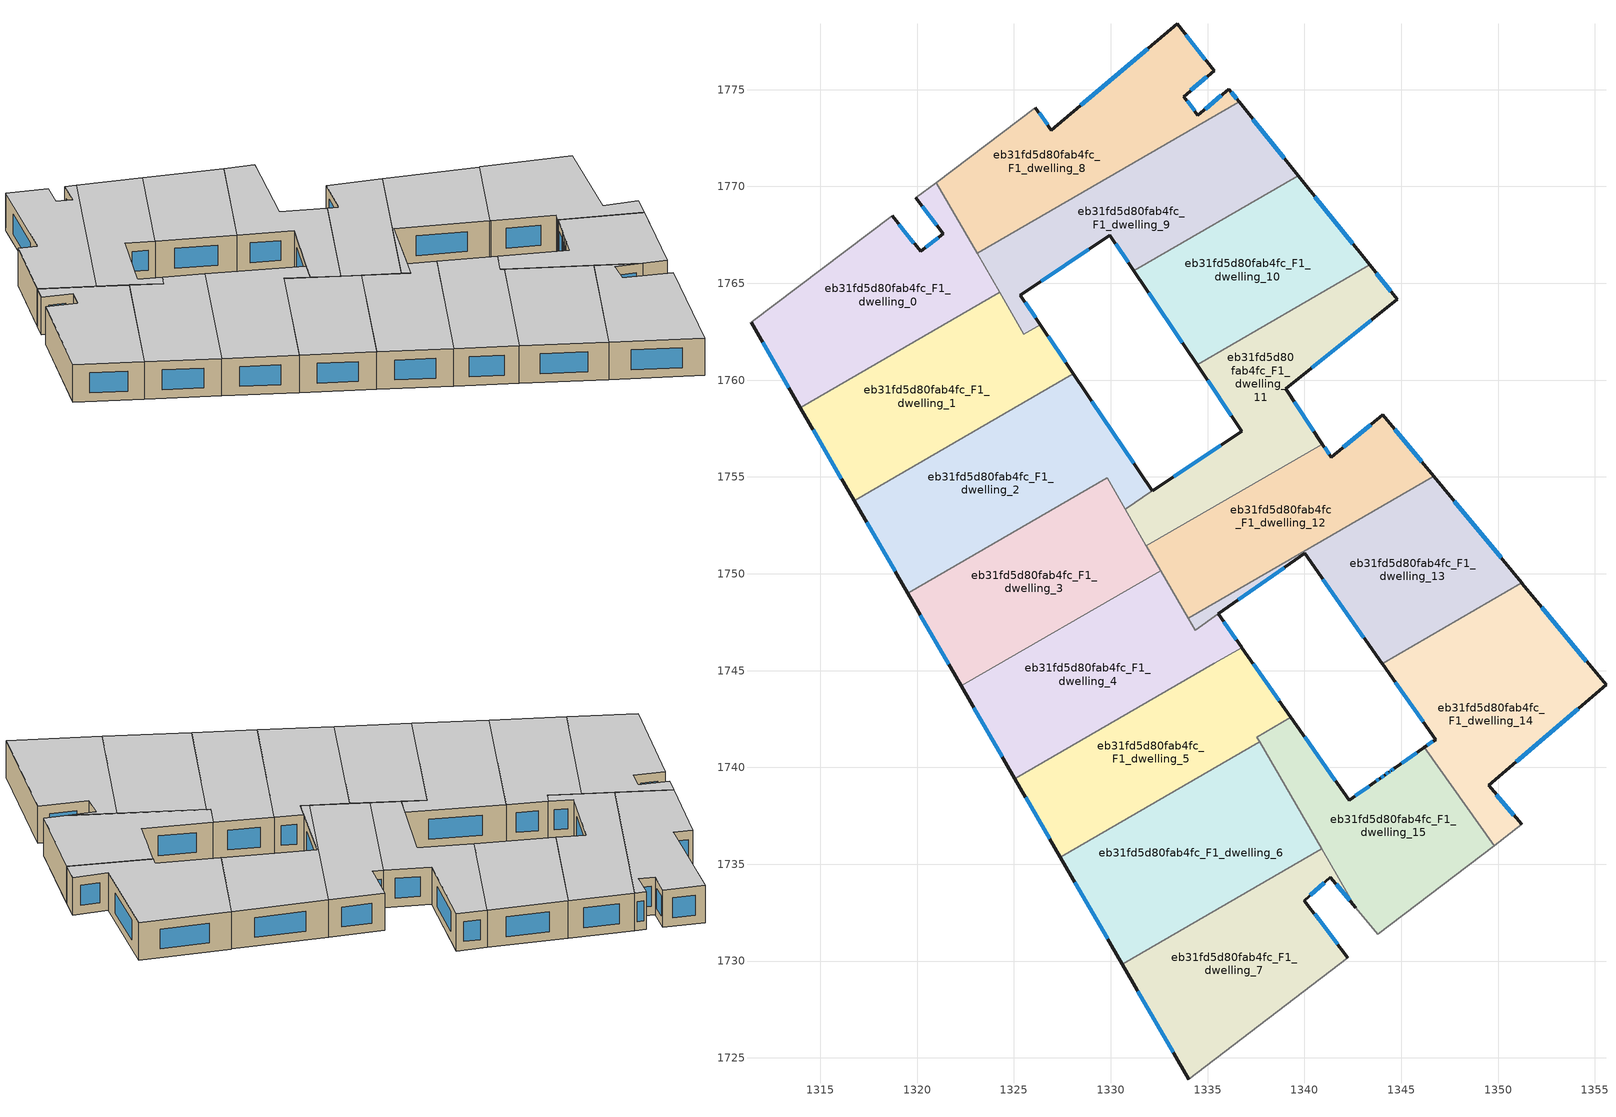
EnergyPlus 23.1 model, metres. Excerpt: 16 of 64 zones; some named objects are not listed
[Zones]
eb31fd5d80fab4fc_F1_dwelling_0
 floor to eb31fd5d80fab4fc_F0_dwelling_0 (EU_floor_Construction): 1320.98,1770.2 1324.27,1764.53 1313.98,1758.57 1311.42,1762.98 1318.72,1768.49 1320.18,1766.64 1321.36,1767.56 1319.93,1769.41 z3
 wall outside (EU_wall_Construction): 1319.93,1769.41 1321.36,1767.56 1320.18,1766.64 1318.72,1768.49 / 1311.42,1762.98 1313.98,1758.57 z3:6
 wall adiabatic (EU_wall_Construction): 1318.72,1768.49 1311.42,1762.98 / 1320.98,1770.2 1319.93,1769.41 z3:6
 wall to eb31fd5d80fab4fc_F1_dwelling_1 (EU_wall_Construction): 1313.98,1758.57 1324.27,1764.53 z3:6
 wall to eb31fd5d80fab4fc_F1_dwelling_8 (EU_wall_Construction): 1323.1,1766.54 1320.98,1770.2 z3:6
 wall to eb31fd5d80fab4fc_F1_dwelling_9 (EU_wall_Construction): 1324.27,1764.53 1323.1,1766.54 z3:6
 window (EU_Window_Construction): 1319.84,1767.08 1319.06,1768.06 / 1321.09,1767.35 1320.46,1766.86 / 1320.27,1768.97 1321.03,1767.99 / 1312.02,1761.95 1313.38,1759.61 z3.7:5.3
 ceiling to eb31fd5d80fab4fc_F2_dwelling_0 (EU_floor_Construction): 1324.27,1764.53 1320.98,1770.2 1319.93,1769.41 1321.36,1767.56 1320.18,1766.64 1318.72,1768.49 1311.42,1762.98 1313.98,1758.57 z6
eb31fd5d80fab4fc_F1_dwelling_1
 floor to eb31fd5d80fab4fc_F0_dwelling_1 (EU_floor_Construction): 1326.37,1762.87 1328.07,1760.34 1316.75,1753.78 1313.98,1758.57 1324.27,1764.53 1325.51,1762.37 z3
 wall outside (EU_wall_Construction): 1328.07,1760.34 1326.37,1762.87 / 1313.98,1758.57 1316.75,1753.78 z3:6
 wall to eb31fd5d80fab4fc_F1_dwelling_2 (EU_wall_Construction): 1316.75,1753.78 1328.07,1760.34 z3:6
 wall to eb31fd5d80fab4fc_F1_dwelling_9 (EU_wall_Construction): 1326.37,1762.87 1325.51,1762.37 1324.27,1764.53 z3:6
 window (EU_Window_Construction): 1327.67,1760.93 1326.77,1762.27 / 1314.63,1757.45 1316.1,1754.91 z3.7:5.3
 ceiling to eb31fd5d80fab4fc_F2_dwelling_1 (EU_floor_Construction): 1328.07,1760.34 1326.37,1762.87 1325.51,1762.37 1324.27,1764.53 1313.98,1758.57 1316.75,1753.78 z6
eb31fd5d80fab4fc_F1_dwelling_10
 floor to eb31fd5d80fab4fc_F0_dwelling_10 (EU_floor_Construction): 1339.67,1770.56 1343.38,1765.95 1334.47,1760.79 1331.19,1765.66 z3
 wall outside (EU_wall_Construction): 1343.38,1765.95 1339.67,1770.56 / 1331.19,1765.66 1334.47,1760.79 z3:6
 wall to eb31fd5d80fab4fc_F1_dwelling_9 (EU_wall_Construction): 1339.67,1770.56 1331.19,1765.66 z3:6
 wall to eb31fd5d80fab4fc_F1_dwelling_11 (EU_wall_Construction): 1334.47,1760.79 1343.38,1765.95 z3:6
 window (EU_Window_Construction): 1342.51,1767.03 1340.54,1769.48 / 1331.96,1764.51 1333.7,1761.93 z3.7:5.3
 ceiling to eb31fd5d80fab4fc_F2_dwelling_10 (EU_floor_Construction): 1343.38,1765.95 1339.67,1770.56 1331.19,1765.66 1334.47,1760.79 z6
eb31fd5d80fab4fc_F1_dwelling_11
 floor to eb31fd5d80fab4fc_F0_dwelling_11 (EU_floor_Construction): 1343.38,1765.95 1344.8,1764.17 1339.03,1759.56 1340.93,1756.7 1331.84,1751.44 1331.81,1751.48 1330.74,1753.33 1332.16,1754.28 1336.77,1757.37 1334.47,1760.79 z3
 wall outside (EU_wall_Construction): 1334.47,1760.79 1336.77,1757.37 1332.16,1754.28 / 1340.93,1756.7 1339.03,1759.56 1344.8,1764.17 1343.38,1765.95 z3:6
 wall to eb31fd5d80fab4fc_F1_dwelling_12 (EU_wall_Construction): 1331.84,1751.44 1340.93,1756.7 z3:6
 wall to eb31fd5d80fab4fc_F1_dwelling_3 (EU_wall_Construction): 1330.74,1753.33 1331.81,1751.48 1331.84,1751.44 / 1332.16,1754.28 1330.75,1753.33 z3:6
 window (EU_Window_Construction): 1335.69,1756.64 1333.24,1755.01 / 1335.01,1759.99 1336.23,1758.17 / 1344.46,1764.59 1343.71,1765.53 / 1340.39,1760.64 1343.44,1763.09 / 1340.49,1757.37 1339.48,1758.89 z3.7:5.3
 ceiling to eb31fd5d80fab4fc_F2_dwelling_11 (EU_floor_Construction): 1340.93,1756.7 1339.03,1759.56 1344.8,1764.17 1343.38,1765.95 1334.47,1760.79 1336.77,1757.37 1332.16,1754.28 1330.74,1753.33 1331.81,1751.48 1331.84,1751.44 z6
eb31fd5d80fab4fc_F1_dwelling_12
 floor to eb31fd5d80fab4fc_F0_dwelling_12 (EU_floor_Construction): 1344.05,1758.22 1346.68,1755.04 1334,1747.7 1331.84,1751.44 1340.93,1756.7 1341.39,1756.01 z3
 wall outside (EU_wall_Construction): 1346.68,1755.04 1344.05,1758.22 1341.39,1756.01 1340.93,1756.7 z3:6
 wall to eb31fd5d80fab4fc_F1_dwelling_13 (EU_wall_Construction): 1334,1747.7 1346.68,1755.04 z3:6
 wall to eb31fd5d80fab4fc_F1_dwelling_4 (EU_wall_Construction): 1332.58,1750.16 1334,1747.7 z3:6
 wall to eb31fd5d80fab4fc_F1_dwelling_3 (EU_wall_Construction): 1331.84,1751.44 1332.58,1750.16 z3:6
 window (EU_Window_Construction): 1341.28,1756.17 1341.04,1756.54 / 1343.43,1757.7 1342.02,1756.53 / 1346.06,1755.79 1344.67,1757.47 z3.7:5.3
 ceiling to eb31fd5d80fab4fc_F2_dwelling_12 (EU_floor_Construction): 1346.68,1755.04 1344.05,1758.22 1341.39,1756.01 1340.93,1756.7 1331.84,1751.44 1334,1747.7 z6
eb31fd5d80fab4fc_F1_dwelling_13
 floor to eb31fd5d80fab4fc_F0_dwelling_13 (EU_floor_Construction): 1346.68,1755.04 1351.22,1749.53 1344.01,1745.36 1340.02,1751.05 1334.36,1747.09 1334,1747.7 z3
 wall outside (EU_wall_Construction): 1351.22,1749.53 1346.68,1755.04 / 1335.55,1747.92 1340.02,1751.05 1344.01,1745.36 z3:6
 wall to eb31fd5d80fab4fc_F1_dwelling_14 (EU_wall_Construction): 1344.01,1745.36 1351.22,1749.53 z3:6
 wall to eb31fd5d80fab4fc_F1_dwelling_4 (EU_wall_Construction): 1334,1747.7 1334.36,1747.09 1335.55,1747.92 z3:6
 window (EU_Window_Construction): 1350.16,1750.83 1347.75,1753.75 / 1340.96,1749.71 1343.08,1746.7 / 1336.6,1748.66 1338.97,1750.32 z3.7:5.3
 ceiling to eb31fd5d80fab4fc_F2_dwelling_13 (EU_floor_Construction): 1351.22,1749.53 1346.68,1755.04 1334,1747.7 1334.36,1747.09 1340.02,1751.05 1344.01,1745.36 z6
eb31fd5d80fab4fc_F1_dwelling_14
 floor to eb31fd5d80fab4fc_F0_dwelling_14 (EU_floor_Construction): 1351.25,1749.5 1355.58,1744.26 1349.51,1739.07 1351.23,1737.06 1349.79,1735.96 1346.2,1741.04 1346.77,1741.44 1344.04,1745.32 1344.01,1745.36 1351.22,1749.53 z3
 wall outside (EU_wall_Construction): 1344.01,1745.36 1344.04,1745.32 1346.77,1741.44 1346.2,1741.04 / 1351.23,1737.06 1349.51,1739.07 1355.58,1744.26 1351.25,1749.5 1351.22,1749.53 z3:6
 wall adiabatic (EU_wall_Construction): 1349.79,1735.96 1351.23,1737.06 z3:6
 wall to eb31fd5d80fab4fc_F1_dwelling_15 (EU_wall_Construction): 1346.2,1741.04 1349.79,1735.96 z3:6
 window (EU_Window_Construction): 1344.68,1744.41 1346.13,1742.35 / 1354.56,1745.49 1352.27,1748.26 / 1350.93,1740.29 1354.15,1743.04 / 1350.82,1737.53 1349.91,1738.6 / 1346.64,1741.35 1346.33,1741.14 z3.7:5.3
 ceiling to eb31fd5d80fab4fc_F2_dwelling_14 (EU_floor_Construction): 1351.23,1737.06 1349.51,1739.07 1355.58,1744.26 1351.25,1749.5 1351.22,1749.53 1344.01,1745.36 1344.04,1745.32 1346.77,1741.44 1346.2,1741.04 1349.79,1735.96 z6
eb31fd5d80fab4fc_F1_dwelling_15
 floor to eb31fd5d80fab4fc_F0_dwelling_15 (EU_floor_Construction): 1346.2,1741.04 1349.79,1735.96 1343.8,1731.37 1342.65,1732.76 1337.55,1741.57 1339.31,1742.58 1342.31,1738.32 1343.66,1739.26 1343.91,1739.43 1344.15,1739.61 1344.4,1739.78 1344.47,1739.83 1344.64,1739.95 1344.68,1739.98 1346.16,1741.01 z3
 wall outside (EU_wall_Construction): 1346.2,1741.04 1346.16,1741.01 1344.68,1739.98 1344.64,1739.95 1344.47,1739.83 1344.4,1739.78 1344.15,1739.61 1343.91,1739.43 1343.66,1739.26 1342.31,1738.32 1339.31,1742.58 z3:6
 wall adiabatic (EU_wall_Construction): 1342.65,1732.76 1343.8,1731.37 1349.79,1735.96 z3:6
 wall to eb31fd5d80fab4fc_F1_dwelling_5 (EU_wall_Construction): 1339.31,1742.58 1337.55,1741.57 1337.69,1741.33 z3:6
 wall to eb31fd5d80fab4fc_F1_dwelling_6 (EU_wall_Construction): 1337.69,1741.33 1340.89,1735.8 z3:6
 wall to eb31fd5d80fab4fc_F1_dwelling_7 (EU_wall_Construction): 1340.89,1735.8 1342.65,1732.76 z3:6
 window (EU_Window_Construction): 1343.34,1739.04 1342.63,1738.54 / 1343.85,1739.39 1343.72,1739.3 / 1344.1,1739.57 1343.96,1739.48 / 1344.34,1739.74 1344.21,1739.65 / 1344.45,1739.82 1344.41,1739.79 / 1344.6,1739.92 1344.51,1739.86 / 1345.81,1740.77 1345.03,1740.22 / 1341.6,1739.32 1340.01,1741.58 z3.7:5.3
 ceiling to eb31fd5d80fab4fc_F2_dwelling_15 (EU_floor_Construction): 1349.79,1735.96 1346.2,1741.04 1346.16,1741.01 1344.68,1739.98 1344.64,1739.95 1344.47,1739.83 1344.4,1739.78 1344.15,1739.61 1343.91,1739.43 1343.66,1739.26 1342.31,1738.32 1339.31,1742.58 1337.55,1741.57 1342.65,1732.76 1343.8,1731.37 z6
eb31fd5d80fab4fc_F1_dwelling_2
 floor to eb31fd5d80fab4fc_F0_dwelling_2 (EU_floor_Construction): 1328.07,1760.34 1332.16,1754.28 1330.74,1753.34 1329.81,1754.95 1319.52,1749 1316.75,1753.78 z3
 wall outside (EU_wall_Construction): 1316.75,1753.78 1319.52,1749 / 1332.16,1754.28 1328.07,1760.34 z3:6
 wall to eb31fd5d80fab4fc_F1_dwelling_3 (EU_wall_Construction): 1319.52,1749 1329.81,1754.95 1330.74,1753.34 1332.16,1754.28 z3:6
 window (EU_Window_Construction): 1317.4,1752.66 1318.87,1750.12 / 1331.2,1755.7 1329.03,1758.92 z3.7:5.3
 ceiling to eb31fd5d80fab4fc_F2_dwelling_2 (EU_floor_Construction): 1330.74,1753.34 1332.16,1754.28 1328.07,1760.34 1316.75,1753.78 1319.52,1749 1329.81,1754.95 z6
eb31fd5d80fab4fc_F1_dwelling_3
 floor to eb31fd5d80fab4fc_F0_dwelling_3 (EU_floor_Construction): 1329.81,1754.95 1332.58,1750.16 1322.29,1744.21 1319.52,1748.99 z3
 wall outside (EU_wall_Construction): 1319.52,1748.99 1322.29,1744.21 z3:6
 wall to eb31fd5d80fab4fc_F1_dwelling_4 (EU_wall_Construction): 1322.29,1744.21 1332.58,1750.16 z3:6
 window (EU_Window_Construction): 1320.17,1747.87 1321.64,1745.33 z3.7:5.3
 ceiling to eb31fd5d80fab4fc_F2_dwelling_3 (EU_floor_Construction): 1332.58,1750.16 1329.81,1754.95 1319.52,1748.99 1322.29,1744.21 z6
eb31fd5d80fab4fc_F1_dwelling_4
 floor to eb31fd5d80fab4fc_F0_dwelling_4 (EU_floor_Construction): 1335.55,1747.92 1336.76,1746.2 1325.05,1739.42 1322.29,1744.21 1332.58,1750.16 1334.36,1747.09 z3
 wall outside (EU_wall_Construction): 1336.76,1746.2 1335.55,1747.92 / 1322.29,1744.21 1325.05,1739.42 z3:6
 wall to eb31fd5d80fab4fc_F1_dwelling_5 (EU_wall_Construction): 1325.05,1739.42 1335.34,1745.37 / 1335.35,1745.38 1336.77,1746.19 z3:6
 window (EU_Window_Construction): 1336.48,1746.6 1335.83,1747.52 / 1322.94,1743.08 1324.4,1740.55 z3.7:5.3
 ceiling to eb31fd5d80fab4fc_F2_dwelling_4 (EU_floor_Construction): 1336.76,1746.2 1335.55,1747.92 1334.36,1747.09 1332.58,1750.16 1322.29,1744.21 1325.05,1739.42 z6
eb31fd5d80fab4fc_F1_dwelling_5
 floor to eb31fd5d80fab4fc_F0_dwelling_5 (EU_floor_Construction): 1336.77,1746.19 1339.31,1742.58 1337.55,1741.57 1337.69,1741.33 1327.4,1735.37 1325.05,1739.42 1335.35,1745.38 z3
 wall outside (EU_wall_Construction): 1339.31,1742.58 1336.77,1746.19 / 1325.05,1739.42 1327.4,1735.37 z3:6
 wall to eb31fd5d80fab4fc_F1_dwelling_6 (EU_wall_Construction): 1327.4,1735.37 1337.69,1741.33 z3:6
 window (EU_Window_Construction): 1338.71,1743.43 1337.36,1745.35 / 1325.61,1738.47 1326.85,1736.32 z3.7:5.3
 ceiling to eb31fd5d80fab4fc_F2_dwelling_5 (EU_floor_Construction): 1337.69,1741.33 1337.55,1741.57 1339.31,1742.58 1336.77,1746.19 1335.35,1745.38 1325.05,1739.42 1327.4,1735.37 z6
eb31fd5d80fab4fc_F1_dwelling_6
 floor to eb31fd5d80fab4fc_F0_dwelling_6 (EU_floor_Construction): 1337.69,1741.33 1340.89,1735.8 1330.59,1729.85 1327.4,1735.37 z3
 wall outside (EU_wall_Construction): 1327.4,1735.37 1330.59,1729.85 z3:6
 wall to eb31fd5d80fab4fc_F1_dwelling_7 (EU_wall_Construction): 1330.59,1729.85 1340.89,1735.8 z3:6
 window (EU_Window_Construction): 1328.15,1734.07 1329.84,1731.14 z3.7:5.3
 ceiling to eb31fd5d80fab4fc_F2_dwelling_6 (EU_floor_Construction): 1340.89,1735.8 1337.69,1741.33 1327.4,1735.37 1330.59,1729.85 z6
eb31fd5d80fab4fc_F1_dwelling_7
 floor to eb31fd5d80fab4fc_F0_dwelling_7 (EU_floor_Construction): 1340.89,1735.8 1342.65,1732.76 1341.34,1734.34 1339.99,1733.12 1342.25,1730.18 1334.04,1723.9 1330.59,1729.85 z3
 wall outside (EU_wall_Construction): 1342.25,1730.18 1339.99,1733.12 1341.34,1734.34 1342.65,1732.76 / 1330.59,1729.85 1334.04,1723.9 z3:6
 wall adiabatic (EU_wall_Construction): 1334.04,1723.9 1342.25,1730.18 z3:6
 window (EU_Window_Construction): 1341.72,1730.87 1340.52,1732.43 / 1331.4,1728.45 1333.23,1725.3 / 1341.64,1733.97 1342.34,1733.13 / 1340.31,1733.41 1341.02,1734.05 z3.7:5.3
 ceiling to eb31fd5d80fab4fc_F2_dwelling_7 (EU_floor_Construction): 1342.25,1730.18 1339.99,1733.12 1341.34,1734.34 1342.65,1732.76 1340.89,1735.8 1330.59,1729.85 1334.04,1723.9 z6
eb31fd5d80fab4fc_F1_dwelling_8
 floor to eb31fd5d80fab4fc_F0_dwelling_8 (EU_floor_Construction): 1335.33,1775.99 1333.78,1774.65 1334.5,1773.68 1336.09,1775.03 1336.62,1774.36 1323.1,1766.54 1320.98,1770.2 1326.11,1774.07 1326.94,1772.9 1333.43,1778.4 z3
 wall outside (EU_wall_Construction): 1336.62,1774.36 1336.09,1775.03 1334.5,1773.68 1333.78,1774.65 1335.33,1775.99 1333.43,1778.4 1326.94,1772.9 1326.11,1774.07 z3:6
 wall to eb31fd5d80fab4fc_F1_dwelling_9 (EU_wall_Construction): 1323.1,1766.54 1336.62,1774.36 z3:6
 wall adiabatic (EU_wall_Construction): 1326.11,1774.07 1320.98,1770.2 z3:6
 window (EU_Window_Construction): 1334.14,1774.96 1334.97,1775.67 / 1334.33,1773.91 1333.95,1774.42 / 1335.71,1774.72 1334.87,1774 / 1336.5,1774.52 1336.21,1774.88 / 1326.74,1773.18 1326.31,1773.8 / 1331.91,1777.11 1328.46,1774.2 / 1334.89,1776.55 1333.88,1777.83 z3.7:5.3
 ceiling to eb31fd5d80fab4fc_F2_dwelling_8 (EU_floor_Construction): 1334.5,1773.68 1333.78,1774.65 1335.33,1775.99 1333.43,1778.4 1326.94,1772.9 1326.11,1774.07 1320.98,1770.2 1323.1,1766.54 1336.62,1774.36 1336.09,1775.03 z6
eb31fd5d80fab4fc_F1_dwelling_9
 floor to eb31fd5d80fab4fc_F0_dwelling_9 (EU_floor_Construction): 1336.62,1774.36 1339.67,1770.56 1331.19,1765.66 1329.96,1767.48 1325.34,1764.39 1326.37,1762.87 1325.51,1762.37 1323.1,1766.54 z3
 wall outside (EU_wall_Construction): 1326.37,1762.87 1325.34,1764.39 1329.96,1767.48 1331.19,1765.66 / 1339.67,1770.56 1336.62,1774.36 z3:6
 window (EU_Window_Construction): 1326.42,1765.12 1328.87,1766.75 / 1326.13,1763.22 1325.58,1764.03 / 1338.96,1771.46 1337.34,1773.47 / 1330.25,1767.05 1330.9,1766.08 z3.7:5.3
 ceiling to eb31fd5d80fab4fc_F2_dwelling_9 (EU_floor_Construction): 1339.67,1770.56 1336.62,1774.36 1323.1,1766.54 1325.51,1762.37 1326.37,1762.87 1325.34,1764.39 1329.96,1767.48 1331.19,1765.66 z6
[Building]
EU S2 Campaign: North Axis=0; Terrain=City; Solar Distribution=FullExterior
[Site:Location]
Budapest.Ferenc.Liszt.Intl.AP: Latitude=47.437; Longitude=19.256; Time Zone=1; Elevation=185
[SizingPeriod:WeatherFileDays]
AnnualSizingPeriod: Begin Month=1; Begin Day of Month=1; End Month=12; End Day of Month=31; Day of Week for Start Day=Monday; Use Weather File Daylight Saving Period=No; Use Weather File Rain and Snow Indicators=No
[MATERIAL]
EU_InternalMass_Material: Roughness=MediumRough; Thickness=0.1; Conductivity=1; Density=1800; Specific Heat=900; Thermal Absorptance=0.9; Solar Absorptance=0.7; Visible Absorptance=0.7
[MATERIAL:NOMASS] Roughness=MediumRough; Thermal Absorptance=0.9; Solar Absorptance=0.7; Visible Absorptance=0.7
Name | Thermal Resistance
EU_wall_NoMass | 0.832559
EU_floor_NoMass | 0.872794
[WINDOWMATERIAL:SIMPLEGLAZINGSYSTEM]
EU_Window_SimpleGlazing: UFactor=2.79869; Solar Heat Gain Coefficient=0.75; Visible Transmittance=0.75
[CONSTRUCTION]
EU_wall_Construction: EU_wall_NoMass
EU_floor_Construction: EU_floor_NoMass
EU_Window_Construction: EU_Window_SimpleGlazing
EU_InternalMass_Construction: EU_InternalMass_Material
[ZONE] Type=1; Multiplier=1; Ceiling Height=autocalculate; Floor Area=autocalculate; Part of Total Floor Area=Yes
Name | Volume
eb31fd5d80fab4fc_F1_dwelling_0 | 197.243
eb31fd5d80fab4fc_F1_dwelling_1 | 207.264
eb31fd5d80fab4fc_F1_dwelling_10 | 176.383
eb31fd5d80fab4fc_F1_dwelling_11 | 177.788
eb31fd5d80fab4fc_F1_dwelling_12 | 179.465
eb31fd5d80fab4fc_F1_dwelling_13 | 178.579
eb31fd5d80fab4fc_F1_dwelling_14 | 216
eb31fd5d80fab4fc_F1_dwelling_15 | 179.751
eb31fd5d80fab4fc_F1_dwelling_2 | 229.189
eb31fd5d80fab4fc_F1_dwelling_3 | 197.172
eb31fd5d80fab4fc_F1_dwelling_4 | 206.734
eb31fd5d80fab4fc_F1_dwelling_5 | 191.158
eb31fd5d80fab4fc_F1_dwelling_6 | 227.587
eb31fd5d80fab4fc_F1_dwelling_7 | 197.269
eb31fd5d80fab4fc_F1_dwelling_8 | 197.249
eb31fd5d80fab4fc_F1_dwelling_9 | 197.281
[INTERNALMASS] Construction=EU_InternalMass_Construction
Name | Zone or ZoneList | Surface Area
eb31fd5d80fab4fc_F1_dwelling_0_EU_InternalMass | eb31fd5d80fab4fc_F1_dwelling_0 | 65.7477
eb31fd5d80fab4fc_F1_dwelling_1_EU_InternalMass | eb31fd5d80fab4fc_F1_dwelling_1 | 69.0888
eb31fd5d80fab4fc_F1_dwelling_2_EU_InternalMass | eb31fd5d80fab4fc_F1_dwelling_2 | 76.3962
eb31fd5d80fab4fc_F1_dwelling_3_EU_InternalMass | eb31fd5d80fab4fc_F1_dwelling_3 | 65.7634
eb31fd5d80fab4fc_F1_dwelling_4_EU_InternalMass | eb31fd5d80fab4fc_F1_dwelling_4 | 68.9091
eb31fd5d80fab4fc_F1_dwelling_5_EU_InternalMass | eb31fd5d80fab4fc_F1_dwelling_5 | 63.7196
eb31fd5d80fab4fc_F1_dwelling_6_EU_InternalMass | eb31fd5d80fab4fc_F1_dwelling_6 | 75.8597
eb31fd5d80fab4fc_F1_dwelling_7_EU_InternalMass | eb31fd5d80fab4fc_F1_dwelling_7 | 65.7562
eb31fd5d80fab4fc_F1_dwelling_8_EU_InternalMass | eb31fd5d80fab4fc_F1_dwelling_8 | 65.7496
eb31fd5d80fab4fc_F1_dwelling_9_EU_InternalMass | eb31fd5d80fab4fc_F1_dwelling_9 | 65.7605
eb31fd5d80fab4fc_F1_dwelling_10_EU_InternalMass | eb31fd5d80fab4fc_F1_dwelling_10 | 58.7942
eb31fd5d80fab4fc_F1_dwelling_11_EU_InternalMass | eb31fd5d80fab4fc_F1_dwelling_11 | 59.2587
eb31fd5d80fab4fc_F1_dwelling_12_EU_InternalMass | eb31fd5d80fab4fc_F1_dwelling_12 | 59.8203
eb31fd5d80fab4fc_F1_dwelling_13_EU_InternalMass | eb31fd5d80fab4fc_F1_dwelling_13 | 59.5241
eb31fd5d80fab4fc_F1_dwelling_14_EU_InternalMass | eb31fd5d80fab4fc_F1_dwelling_14 | 71.9998
eb31fd5d80fab4fc_F1_dwelling_15_EU_InternalMass | eb31fd5d80fab4fc_F1_dwelling_15 | 59.9187
[OTHEREQUIPMENT] Fuel Type=Electricity; Design Level Calculation Method=Watts/Area; Power per Zone Floor Area=1; Fraction Latent=0; Fraction Radiant=0; Fraction Lost=0; Carbon Dioxide Generation Rate=0; EndUse Subcategory=EU_Step8_InternalGains
Name | Zone or ZoneList or Space or SpaceList | Schedule
EU_Step8_InternalGain_eb31fd5d80fab4fc_F1_dwelling_0_f000 | eb31fd5d80fab4fc_F1_dwelling_0 | EU_Step8_GainSchedule_eb31fd5d80fab4fc_F1_dwelling_0_f000
EU_Step8_InternalGain_eb31fd5d80fab4fc_F1_dwelling_1_f000 | eb31fd5d80fab4fc_F1_dwelling_1 | EU_Step8_GainSchedule_eb31fd5d80fab4fc_F1_dwelling_1_f000
EU_Step8_InternalGain_eb31fd5d80fab4fc_F1_dwelling_2_f000 | eb31fd5d80fab4fc_F1_dwelling_2 | EU_Step8_GainSchedule_eb31fd5d80fab4fc_F1_dwelling_2_f000
EU_Step8_InternalGain_eb31fd5d80fab4fc_F1_dwelling_3_f000 | eb31fd5d80fab4fc_F1_dwelling_3 | EU_Step8_GainSchedule_eb31fd5d80fab4fc_F1_dwelling_3_f000
EU_Step8_InternalGain_eb31fd5d80fab4fc_F1_dwelling_4_f000 | eb31fd5d80fab4fc_F1_dwelling_4 | EU_Step8_GainSchedule_eb31fd5d80fab4fc_F1_dwelling_4_f000
EU_Step8_InternalGain_eb31fd5d80fab4fc_F1_dwelling_5_f000 | eb31fd5d80fab4fc_F1_dwelling_5 | EU_Step8_GainSchedule_eb31fd5d80fab4fc_F1_dwelling_5_f000
EU_Step8_InternalGain_eb31fd5d80fab4fc_F1_dwelling_6_f000 | eb31fd5d80fab4fc_F1_dwelling_6 | EU_Step8_GainSchedule_eb31fd5d80fab4fc_F1_dwelling_6_f000
EU_Step8_InternalGain_eb31fd5d80fab4fc_F1_dwelling_7_f000 | eb31fd5d80fab4fc_F1_dwelling_7 | EU_Step8_GainSchedule_eb31fd5d80fab4fc_F1_dwelling_7_f000
EU_Step8_InternalGain_eb31fd5d80fab4fc_F1_dwelling_8_f000 | eb31fd5d80fab4fc_F1_dwelling_8 | EU_Step8_GainSchedule_eb31fd5d80fab4fc_F1_dwelling_8_f000
EU_Step8_InternalGain_eb31fd5d80fab4fc_F1_dwelling_9_f000 | eb31fd5d80fab4fc_F1_dwelling_9 | EU_Step8_GainSchedule_eb31fd5d80fab4fc_F1_dwelling_9_f000
EU_Step8_InternalGain_eb31fd5d80fab4fc_F1_dwelling_10_f000 | eb31fd5d80fab4fc_F1_dwelling_10 | EU_Step8_GainSchedule_eb31fd5d80fab4fc_F1_dwelling_10_f000
EU_Step8_InternalGain_eb31fd5d80fab4fc_F1_dwelling_11_f000 | eb31fd5d80fab4fc_F1_dwelling_11 | EU_Step8_GainSchedule_eb31fd5d80fab4fc_F1_dwelling_11_f000
EU_Step8_InternalGain_eb31fd5d80fab4fc_F1_dwelling_12_f000 | eb31fd5d80fab4fc_F1_dwelling_12 | EU_Step8_GainSchedule_eb31fd5d80fab4fc_F1_dwelling_12_f000
EU_Step8_InternalGain_eb31fd5d80fab4fc_F1_dwelling_13_f000 | eb31fd5d80fab4fc_F1_dwelling_13 | EU_Step8_GainSchedule_eb31fd5d80fab4fc_F1_dwelling_13_f000
EU_Step8_InternalGain_eb31fd5d80fab4fc_F1_dwelling_14_f000 | eb31fd5d80fab4fc_F1_dwelling_14 | EU_Step8_GainSchedule_eb31fd5d80fab4fc_F1_dwelling_14_f000
EU_Step8_InternalGain_eb31fd5d80fab4fc_F1_dwelling_15_f000 | eb31fd5d80fab4fc_F1_dwelling_15 | EU_Step8_GainSchedule_eb31fd5d80fab4fc_F1_dwelling_15_f000
[ZONEVENTILATION:DESIGNFLOWRATE] Schedule=EU_AlwaysOn; Design Flow Rate Calculation Method=AirChanges/Hour; Air Changes per Hour=0.475469; Ventilation Type=Natural; Fan Pressure Rise=0; Fan Total Efficiency=1; Constant Term Coefficient=1; Temperature Term Coefficient=0; Velocity Term Coefficient=0; Velocity Squared Term Coefficient=0; Minimum Indoor Temperature=-100; Maximum Indoor Temperature=100; Delta Temperature=-100; Minimum Outdoor Temperature=-100; Maximum Outdoor Temperature=100; Maximum Wind Speed=40
Name | Zone or ZoneList or Space or SpaceList
EU_ConstantAir_eb31fd5d80fab4fc_F1_dwelling_0 | eb31fd5d80fab4fc_F1_dwelling_0
EU_ConstantAir_eb31fd5d80fab4fc_F1_dwelling_1 | eb31fd5d80fab4fc_F1_dwelling_1
EU_ConstantAir_eb31fd5d80fab4fc_F1_dwelling_2 | eb31fd5d80fab4fc_F1_dwelling_2
EU_ConstantAir_eb31fd5d80fab4fc_F1_dwelling_3 | eb31fd5d80fab4fc_F1_dwelling_3
EU_ConstantAir_eb31fd5d80fab4fc_F1_dwelling_4 | eb31fd5d80fab4fc_F1_dwelling_4
EU_ConstantAir_eb31fd5d80fab4fc_F1_dwelling_5 | eb31fd5d80fab4fc_F1_dwelling_5
EU_ConstantAir_eb31fd5d80fab4fc_F1_dwelling_6 | eb31fd5d80fab4fc_F1_dwelling_6
EU_ConstantAir_eb31fd5d80fab4fc_F1_dwelling_7 | eb31fd5d80fab4fc_F1_dwelling_7
EU_ConstantAir_eb31fd5d80fab4fc_F1_dwelling_8 | eb31fd5d80fab4fc_F1_dwelling_8
EU_ConstantAir_eb31fd5d80fab4fc_F1_dwelling_9 | eb31fd5d80fab4fc_F1_dwelling_9
EU_ConstantAir_eb31fd5d80fab4fc_F1_dwelling_10 | eb31fd5d80fab4fc_F1_dwelling_10
EU_ConstantAir_eb31fd5d80fab4fc_F1_dwelling_11 | eb31fd5d80fab4fc_F1_dwelling_11
EU_ConstantAir_eb31fd5d80fab4fc_F1_dwelling_12 | eb31fd5d80fab4fc_F1_dwelling_12
EU_ConstantAir_eb31fd5d80fab4fc_F1_dwelling_13 | eb31fd5d80fab4fc_F1_dwelling_13
EU_ConstantAir_eb31fd5d80fab4fc_F1_dwelling_14 | eb31fd5d80fab4fc_F1_dwelling_14
EU_ConstantAir_eb31fd5d80fab4fc_F1_dwelling_15 | eb31fd5d80fab4fc_F1_dwelling_15
[HVACTEMPLATE:ZONE:IDEALLOADSAIRSYSTEM] System Availability Schedule=EU_AlwaysOn; Maximum Heating Supply Air Temperature=50; Minimum Cooling Supply Air Temperature=13; Maximum Heating Supply Air Humidity Ratio=0.0156; Minimum Cooling Supply Air Humidity Ratio=0.0077; Heating Limit=NoLimit; Cooling Limit=NoLimit; Heating Availability Schedule=EU_AlwaysOn; Cooling Availability Schedule=EU_CoolingOff; Dehumidification Control Type=ConstantSensibleHeatRatio; Cooling Sensible Heat Ratio=0.7; Dehumidification Setpoint=60; Humidification Control Type=None; Humidification Setpoint=30; Outdoor Air Method=None; Outdoor Air Flow Rate per Person=0.00944; Outdoor Air Flow Rate per Zone Floor Area=0; Outdoor Air Flow Rate per Zone=0; Demand Controlled Ventilation Type=None; Outdoor Air Economizer Type=NoEconomizer; Heat Recovery Type=None; Sensible Heat Recovery Effectiveness=0.7; Latent Heat Recovery Effectiveness=0.65
Name | Template Thermostat
eb31fd5d80fab4fc_F1_dwelling_0 | EU_HeatOnly_eb31fd5d80fab4fc_F1_dwelling_0
eb31fd5d80fab4fc_F1_dwelling_1 | EU_HeatOnly_eb31fd5d80fab4fc_F1_dwelling_1
eb31fd5d80fab4fc_F1_dwelling_2 | EU_HeatOnly_eb31fd5d80fab4fc_F1_dwelling_2
eb31fd5d80fab4fc_F1_dwelling_3 | EU_HeatOnly_eb31fd5d80fab4fc_F1_dwelling_3
eb31fd5d80fab4fc_F1_dwelling_4 | EU_HeatOnly_eb31fd5d80fab4fc_F1_dwelling_4
eb31fd5d80fab4fc_F1_dwelling_5 | EU_HeatOnly_eb31fd5d80fab4fc_F1_dwelling_5
eb31fd5d80fab4fc_F1_dwelling_6 | EU_HeatOnly_eb31fd5d80fab4fc_F1_dwelling_6
eb31fd5d80fab4fc_F1_dwelling_7 | EU_HeatOnly_eb31fd5d80fab4fc_F1_dwelling_7
eb31fd5d80fab4fc_F1_dwelling_8 | EU_HeatOnly_eb31fd5d80fab4fc_F1_dwelling_8
eb31fd5d80fab4fc_F1_dwelling_9 | EU_HeatOnly_eb31fd5d80fab4fc_F1_dwelling_9
eb31fd5d80fab4fc_F1_dwelling_10 | EU_HeatOnly_eb31fd5d80fab4fc_F1_dwelling_10
eb31fd5d80fab4fc_F1_dwelling_11 | EU_HeatOnly_eb31fd5d80fab4fc_F1_dwelling_11
eb31fd5d80fab4fc_F1_dwelling_12 | EU_HeatOnly_eb31fd5d80fab4fc_F1_dwelling_12
eb31fd5d80fab4fc_F1_dwelling_13 | EU_HeatOnly_eb31fd5d80fab4fc_F1_dwelling_13
eb31fd5d80fab4fc_F1_dwelling_14 | EU_HeatOnly_eb31fd5d80fab4fc_F1_dwelling_14
eb31fd5d80fab4fc_F1_dwelling_15 | EU_HeatOnly_eb31fd5d80fab4fc_F1_dwelling_15
[SIZING:ZONE] Zone Cooling Design Supply Air Temperature Input Method=SupplyAirTemperature; Zone Cooling Design Supply Air Temperature=13; Zone Heating Design Supply Air Temperature Input Method=SupplyAirTemperature; Zone Heating Design Supply Air Temperature=50; Zone Cooling Design Supply Air Humidity Ratio=0.008; Zone Heating Design Supply Air Humidity Ratio=0.008; Cooling Design Air Flow Method=DesignDay; Cooling Design Air Flow Rate=0; Cooling Minimum Air Flow per Zone Floor Area=0.000762; Cooling Minimum Air Flow=0; Cooling Minimum Air Flow Fraction=0.2; Heating Design Air Flow Method=DesignDay; Heating Design Air Flow Rate=0; Heating Maximum Air Flow per Zone Floor Area=0.002032; Heating Maximum Air Flow=0.141576; Heating Maximum Air Flow Fraction=0.3; Account for Dedicated Outdoor Air System=No; Dedicated Outdoor Air System Control Strategy=NeutralSupplyAir; Dedicated Outdoor Air Low Setpoint Temperature for Design=autosize; Dedicated Outdoor Air High Setpoint Temperature for Design=autosize; Zone Load Sizing Method=Sensible Load Only No Latent Load; Zone Latent Cooling Design Supply Air Humidity Ratio Input Method=HumidityRatioDifference; Zone Cooling Design Supply Air Humidity Ratio Difference=0.005; Zone Latent Heating Design Supply Air Humidity Ratio Input Method=HumidityRatioDifference; Zone Humidification Design Supply Air Humidity Ratio Difference=0.005
eb31fd5d80fab4fc_F1_dwelling_0; eb31fd5d80fab4fc_F1_dwelling_1; eb31fd5d80fab4fc_F1_dwelling_2; eb31fd5d80fab4fc_F1_dwelling_3; eb31fd5d80fab4fc_F1_dwelling_4; eb31fd5d80fab4fc_F1_dwelling_5; eb31fd5d80fab4fc_F1_dwelling_6; eb31fd5d80fab4fc_F1_dwelling_7; eb31fd5d80fab4fc_F1_dwelling_8; eb31fd5d80fab4fc_F1_dwelling_9; eb31fd5d80fab4fc_F1_dwelling_10; eb31fd5d80fab4fc_F1_dwelling_11; eb31fd5d80fab4fc_F1_dwelling_12; eb31fd5d80fab4fc_F1_dwelling_13; eb31fd5d80fab4fc_F1_dwelling_14; eb31fd5d80fab4fc_F1_dwelling_15
[SCHEDULE:CONSTANT]
Name | Hourly Value
EU_AlwaysOn | 1
EU_CoolingOff | 0
[SCHEDULE:FILE] Column Number=1; Rows to Skip at Top=0; Number of Hours of Data=8760; Column Separator=Comma; Interpolate to Timestep=No; Minutes per Item=60; Adjust Schedule for Daylight Savings=Yes
Name | File
EU_Step8_GainSchedule_eb31fd5d80fab4fc_F1_dwelling_0_f000 | ../../schedules/eb31fd5d80fab4fc/eb31fd5d80fab4fc_F1_dwelling_0_f000_gain.csv
EU_Step8_GainSchedule_eb31fd5d80fab4fc_F1_dwelling_1_f000 | ../../schedules/eb31fd5d80fab4fc/eb31fd5d80fab4fc_F1_dwelling_1_f000_gain.csv
EU_Step8_GainSchedule_eb31fd5d80fab4fc_F1_dwelling_2_f000 | ../../schedules/eb31fd5d80fab4fc/eb31fd5d80fab4fc_F1_dwelling_2_f000_gain.csv
EU_Step8_GainSchedule_eb31fd5d80fab4fc_F1_dwelling_3_f000 | ../../schedules/eb31fd5d80fab4fc/eb31fd5d80fab4fc_F1_dwelling_3_f000_gain.csv
EU_Step8_GainSchedule_eb31fd5d80fab4fc_F1_dwelling_4_f000 | ../../schedules/eb31fd5d80fab4fc/eb31fd5d80fab4fc_F1_dwelling_4_f000_gain.csv
EU_Step8_GainSchedule_eb31fd5d80fab4fc_F1_dwelling_5_f000 | ../../schedules/eb31fd5d80fab4fc/eb31fd5d80fab4fc_F1_dwelling_5_f000_gain.csv
EU_Step8_GainSchedule_eb31fd5d80fab4fc_F1_dwelling_6_f000 | ../../schedules/eb31fd5d80fab4fc/eb31fd5d80fab4fc_F1_dwelling_6_f000_gain.csv
EU_Step8_GainSchedule_eb31fd5d80fab4fc_F1_dwelling_7_f000 | ../../schedules/eb31fd5d80fab4fc/eb31fd5d80fab4fc_F1_dwelling_7_f000_gain.csv
EU_Step8_GainSchedule_eb31fd5d80fab4fc_F1_dwelling_8_f000 | ../../schedules/eb31fd5d80fab4fc/eb31fd5d80fab4fc_F1_dwelling_8_f000_gain.csv
EU_Step8_GainSchedule_eb31fd5d80fab4fc_F1_dwelling_9_f000 | ../../schedules/eb31fd5d80fab4fc/eb31fd5d80fab4fc_F1_dwelling_9_f000_gain.csv
EU_Step8_GainSchedule_eb31fd5d80fab4fc_F1_dwelling_10_f000 | ../../schedules/eb31fd5d80fab4fc/eb31fd5d80fab4fc_F1_dwelling_10_f000_gain.csv
EU_Step8_GainSchedule_eb31fd5d80fab4fc_F1_dwelling_11_f000 | ../../schedules/eb31fd5d80fab4fc/eb31fd5d80fab4fc_F1_dwelling_11_f000_gain.csv
EU_Step8_GainSchedule_eb31fd5d80fab4fc_F1_dwelling_12_f000 | ../../schedules/eb31fd5d80fab4fc/eb31fd5d80fab4fc_F1_dwelling_12_f000_gain.csv
EU_Step8_GainSchedule_eb31fd5d80fab4fc_F1_dwelling_13_f000 | ../../schedules/eb31fd5d80fab4fc/eb31fd5d80fab4fc_F1_dwelling_13_f000_gain.csv
EU_Step8_GainSchedule_eb31fd5d80fab4fc_F1_dwelling_14_f000 | ../../schedules/eb31fd5d80fab4fc/eb31fd5d80fab4fc_F1_dwelling_14_f000_gain.csv
EU_Step8_GainSchedule_eb31fd5d80fab4fc_F1_dwelling_15_f000 | ../../schedules/eb31fd5d80fab4fc/eb31fd5d80fab4fc_F1_dwelling_15_f000_gain.csv
